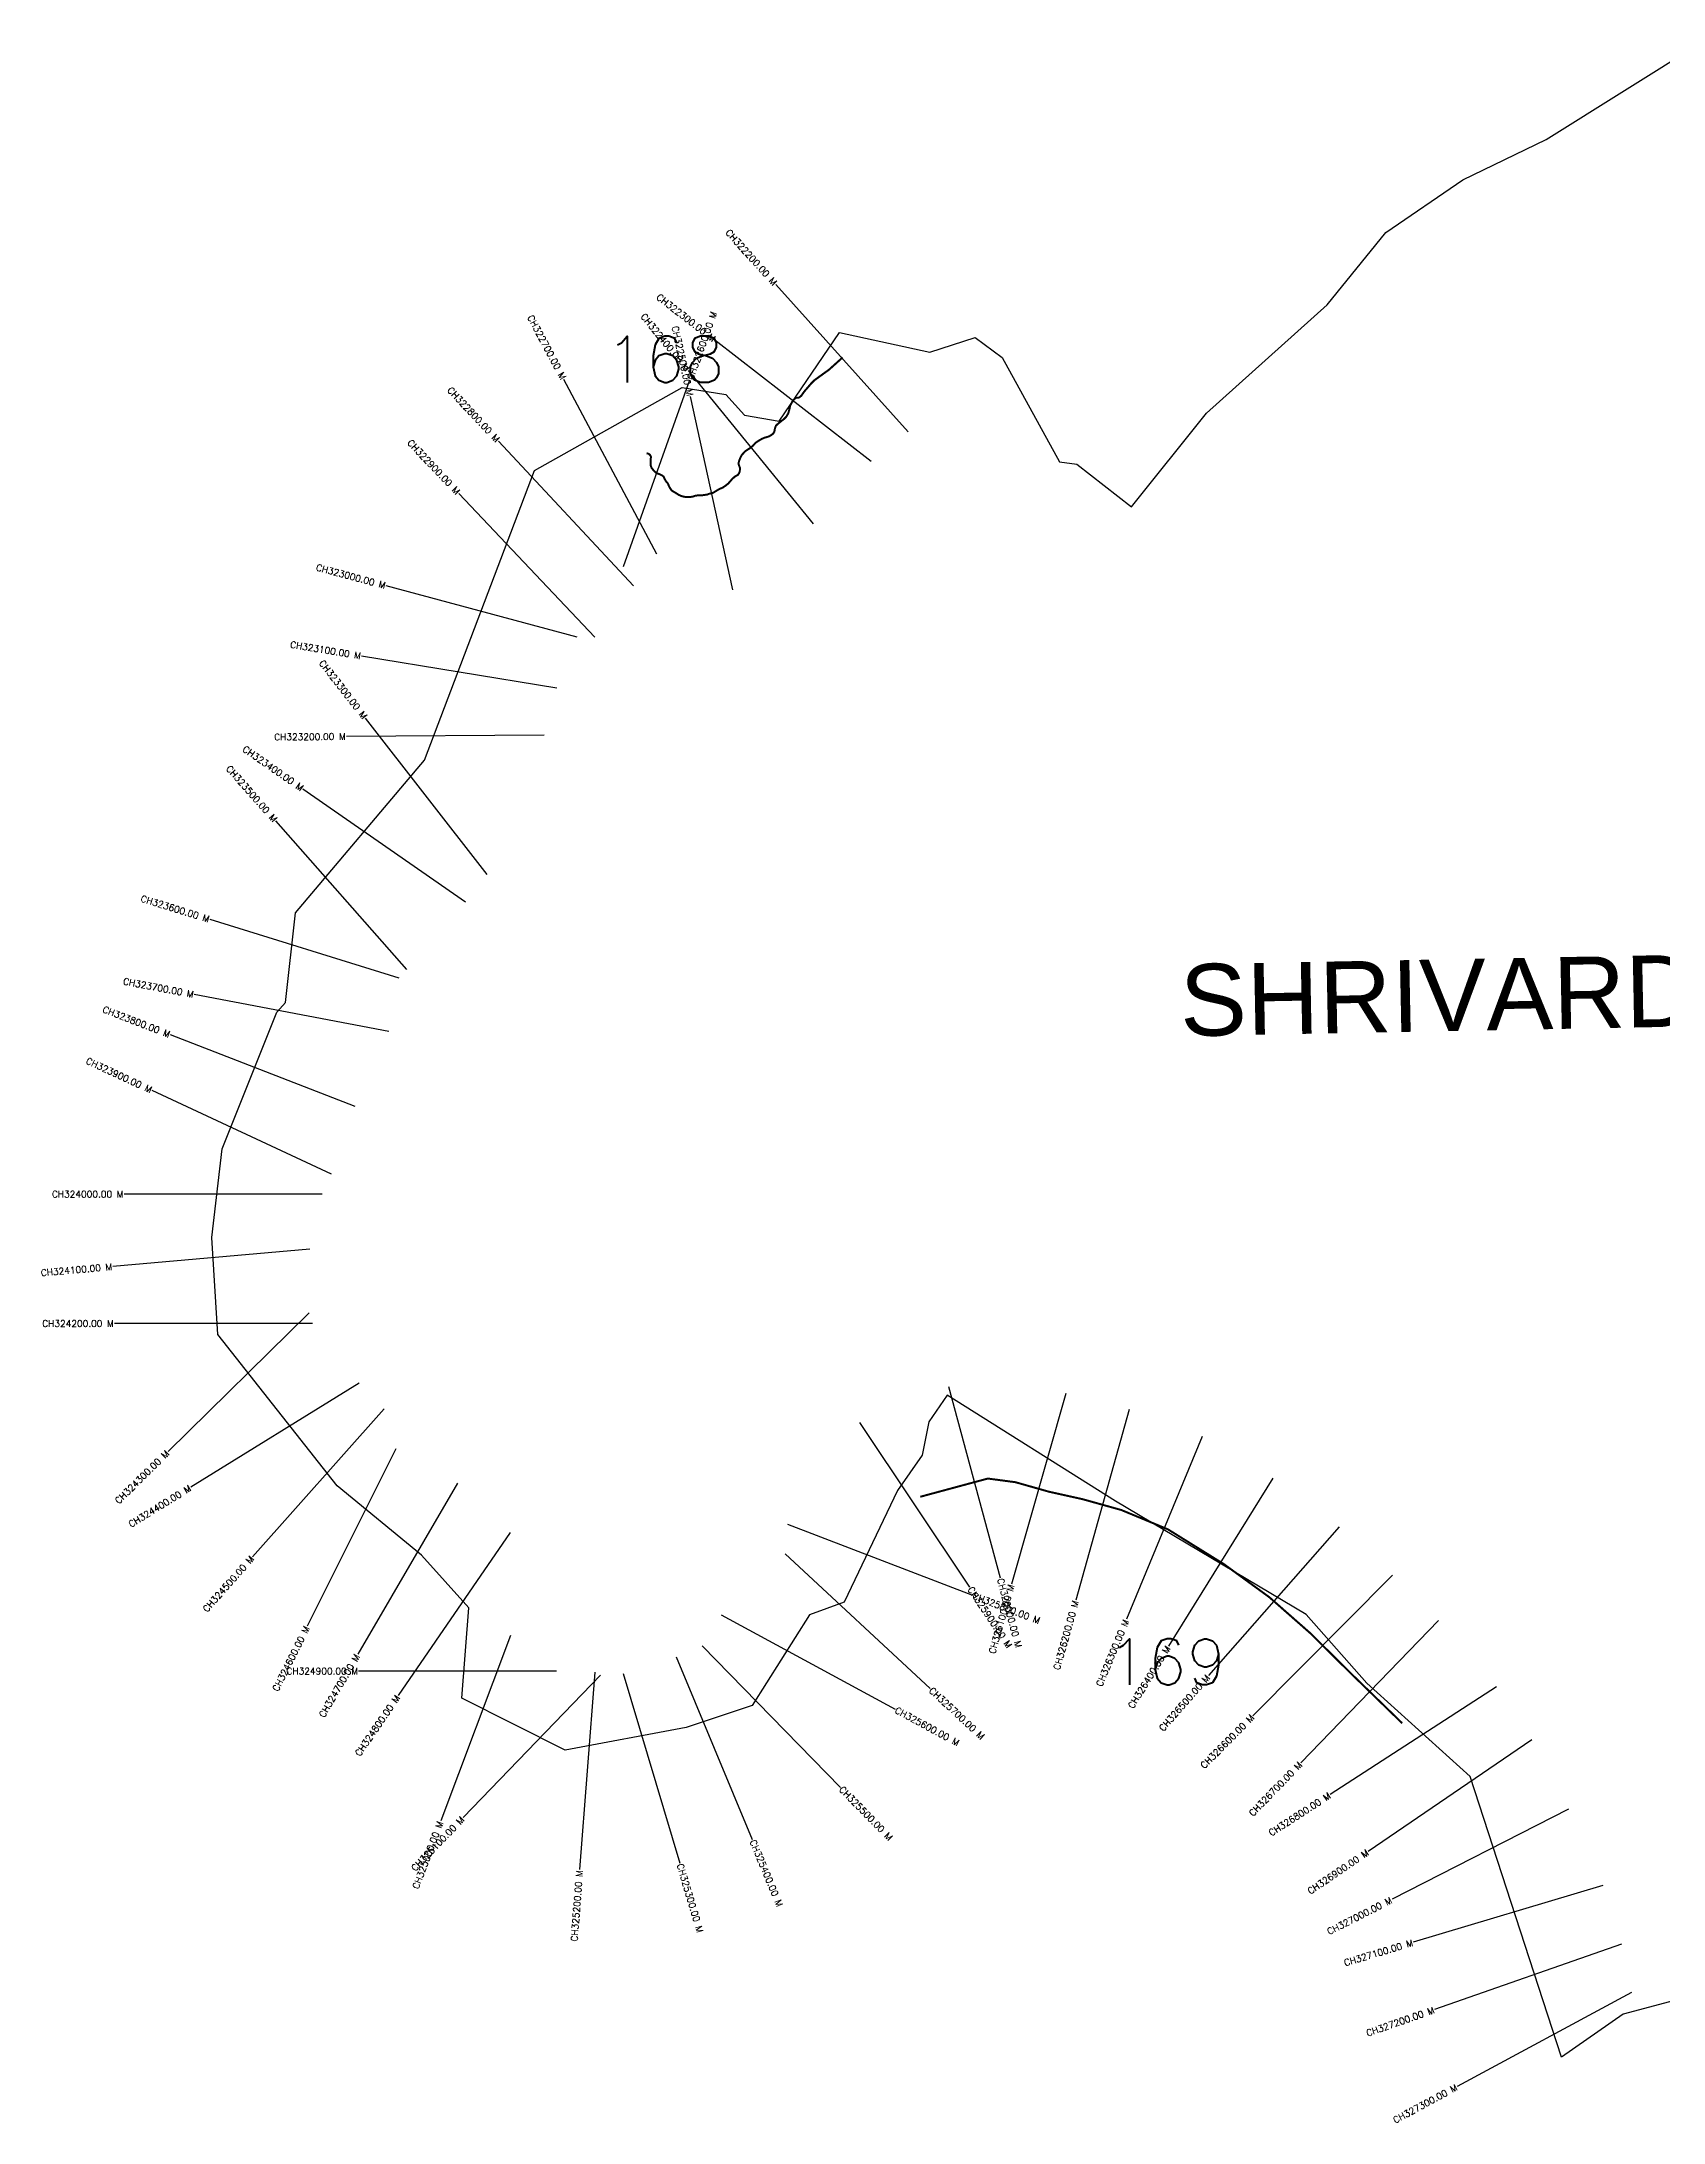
# Model space of a CAD drawing. Header units: metres. Extents: x 287032 to 291869, y 1996312 to 1999955.
# Drawn here: x 287032 to 289490, y 1996312 to 1999465 of the extents above; entities that cross this region are included whole.
import ezdxf
from ezdxf.enums import TextEntityAlignment as Align

# ---------------------------------------------------------------- set-up
doc = ezdxf.new("R2010")
doc.units = ezdxf.units.M
doc.header["$MEASUREMENT"] = 0
for name, color, linetype in [('CS', 134, 'Continuous'), ('CSMark', 6, 'Continuous'), ('NATURALLY PROTECTED', 3, 'Continuous'), ('village', 3, 'Continuous'), ('VILLAGE NAME', 250, 'Continuous')]:
    doc.layers.add(name, color=color, linetype=linetype)
doc.styles.get("Standard").update_dxf_attribs({"font": 'simplex.shx'})

msp = doc.modelspace()

# ---------------------------------------------------------------- linework, layer by layer
at = {"layer": 'CS'}
for p, q in [((288345.4, 1998873.5), (288144.8, 1999096.6)), ((288289.3, 1998828.1), (288052.4, 1999012.2)), ((287964.7, 1998687.9), (287823.8, 1998952.8)), ((287913.9, 1998669.4), (288014.6, 1998952)), ((288202.2, 1998733.7), (288012.4, 1998966)), ((288079.6, 1998633.7), (288015.4, 1998926.7)), ((287929.4, 1998640), (287724.5, 1998859.2)), ((287870.7, 1998562.1), (287664.4, 1998779.8)), ((287843.9, 1998562.2), (287554.2, 1998640)), ((287813, 1998484.8), (287517, 1998533.5)), ((287707.5, 1998202.8), (287523, 1998439.4)), ((287793.9, 1998413.7), (287494, 1998411.6)), ((287674.5, 1998160.4), (287428.2, 1998331.8)), ((287585.5, 1998058.8), (287386.9, 1998283.7)), ((287573.9, 1998045.6), (287287.3, 1998134.3)), ((287558.1, 1997964.6), (287263.3, 1998020.6)), ((287507.1, 1997851.2), (287227.3, 1997959.4)), ((287471.3, 1997748.4), (287199.4, 1997875.1)), ((287457.1, 1997718.3), (287157.1, 1997718.3)), ((287438.7, 1997634.8), (287139.8, 1997608.5)), ((287437.6, 1997538.6), (287223.7, 1997328.3)), ((287442.4, 1997522.1), (287142.4, 1997522.1)), ((287513.4, 1997432), (287258.1, 1997274.4)), ((288406.7, 1997426.6), (288484.9, 1997137)), ((288584.3, 1997416.1), (288502.3, 1997127.5)), ((287551.3, 1997392.9), (287351.8, 1997168.8)), ((288680.7, 1997392), (288599.8, 1997103.1)), ((288271.6, 1997372), (288438.6, 1997122.8)), ((288791.1, 1997351.2), (288676.5, 1997074)), ((287568.9, 1997332.1), (287434.8, 1997063.7)), ((288898.3, 1997288.1), (288740, 1997033.3)), ((287662.5, 1997280.1), (287511.2, 1997021.1)), ((288162.8, 1997218.4), (288442.8, 1997110.7)), ((287742.1, 1997205.8), (287572.4, 1996958.4)), ((288998.8, 1997214.3), (288800.8, 1996988.9)), ((288159.1, 1997173.4), (288378.8, 1996969.1)), ((289079.5, 1997140.9), (288868.1, 1996928)), ((288061.9, 1997080.7), (288325.7, 1996938)), ((289149.5, 1997072.1), (288940.8, 1996856.6)), ((287742.7, 1997049.3), (287637, 1996768.6)), ((288033.1, 1997033.9), (288242.8, 1996819.4)), ((287993.8, 1997017), (288109.3, 1996740.2)), ((287812.6, 1996995.6), (287512.6, 1996995.6)), ((287879.3, 1996989.5), (287670.9, 1996773.7)), ((287870.7, 1996994), (287847.6, 1996694.9)), ((287913.5, 1996992), (287999.2, 1996704.5)), ((289237.2, 1996971.5), (288985.3, 1996808.6)), ((289290.7, 1996891.4), (289042.8, 1996722.4)), ((289346.2, 1996786.2), (289079, 1996649.8)), ((289398.6, 1996670.8), (289111.2, 1996584.6)), ((289426.6, 1996582), (289143.5, 1996482.7)), ((289441.9, 1996508.7), (289177.9, 1996366.3))]:
    msp.add_line(p, q, dxfattribs=at)
at = {"layer": 'NATURALLY PROTECTED', "const_width": 3, "flags": 128}
for points in [[(288246.2, 1998986), (288225.6, 1998967.5), (288203.9, 1998951.8), (288201.4, 1998949.5), (288198.5, 1998946.5), (288191.9, 1998938.8), (288188.8, 1998935.3), (288185.9, 1998931.3), (288183.5, 1998927.9), (288180.5, 1998925.4), (288177.6, 1998924.8), (288175.7, 1998924.8), (288173, 1998922.9), (288169.9, 1998918.9), (288166.7, 1998913.2), (288165.6, 1998907.8), (288163.8, 1998901.3), (288160.9, 1998896.4), (288157.4, 1998892.7), (288153.6, 1998889.9), (288148.9, 1998886.1), (288145.2, 1998882.8), (288143.6, 1998878.6), (288142.7, 1998873.6), (288141, 1998870.8), (288139, 1998869), (288135.4, 1998866.8), (288132.6, 1998865.7), (288127.9, 1998864.4), (288123.5, 1998862.5), (288118.8, 1998859.7), (288114.3, 1998856.7), (288110.2, 1998852.2), (288105.9, 1998848.7), (288101.8, 1998846), (288098.8, 1998844.1), (288095.7, 1998840.8), (288093, 1998837.7), (288091, 1998833.6), (288089.1, 1998828.7), (288088.3, 1998825.2), (288089.2, 1998822.4), (288090.5, 1998818.7), (288090.5, 1998815.9), (288090.2, 1998812.9), (288088.9, 1998809.9), (288087, 1998807.7), (288082.9, 1998805.5), (288079.2, 1998802.3), (288075.7, 1998798.2), (288072.7, 1998794.8), (288069.1, 1998792), (288064.4, 1998788.7), (288059.1, 1998786.5), (288052.1, 1998782.3), (288049.2, 1998780.6), (288043.4, 1998779.3), (288040.9, 1998778.2), (288032.8, 1998777.1), (288031, 1998777.1), (288027.2, 1998777.1), (288022.4, 1998776.3), (288019.6, 1998775.3), (288015.5, 1998774.5), (288012, 1998774.3), (288006.5, 1998774.8), (288001.4, 1998776.1), (287997.7, 1998777.8), (287992.4, 1998781.2), (287987.1, 1998784.3), (287983.9, 1998789.1), (287981.1, 1998795.2), (287978.3, 1998798.6), (287976.3, 1998802), (287974.9, 1998805.4), (287972.4, 1998807.3), (287968.8, 1998809), (287964.1, 1998810.7), (287960.3, 1998814.1), (287956.8, 1998818.3), (287955, 1998822.7), (287955, 1998825.9), (287955, 1998829.8), (287955.4, 1998832.4), (287955.6, 1998835.7), (287954.7, 1998837.6), (287953, 1998839.4), (287950.9, 1998840.4), (287949, 1998840.8)], [(288363.9, 1997259.7), (288466.3, 1997287.3), (288507.9, 1997281.8), (288558.8, 1997267.4), (288609.7, 1997256.1), (288668.7, 1997239.6), (288739.2, 1997210.4), (288823.9, 1997157.8), (288893.1, 1997107.4), (288955.6, 1997052.5), (289014.5, 1996994.1), (289093.6, 1996917.3), (289094.3, 1996916.4)]]:
    msp.add_lwpolyline(points, dxfattribs=at)
at = {"layer": 'village', "color": 6}
msp.add_polyline3d([(289799, 1996574.4, 0), (289429.1, 1996475.9, 0), (289336, 1996410.4, 0), (289197.6, 1996836, 0), (289040.6, 1996977.1, 0), (288948.7, 1997081.2, 0), (288659.7, 1997253.1, 0), (288404.4, 1997413.4, 0), (288376.9, 1997373.3, 0), (288366.9, 1997322.6, 0), (288329.6, 1997269.4, 0), (288248.5, 1997100, 0), (288195.8, 1997080.6, 0), (288109.1, 1996943.2, 0), (288008.8, 1996909.9, 0), (287825.5, 1996875.9, 0), (287669.2, 1996954.4, 0), (287679.8, 1997091.5, 0), (287607.9, 1997171, 0), (287479.8, 1997276.3, 0), (287299.2, 1997505.4, 0), (287289.9, 1997652.5, 0), (287305.9, 1997787, 0), (287388.7, 1997994.1, 0), (287401.5, 1998008.7, 0), (287416.9, 1998144.6, 0), (287612.2, 1998376, 0), (287779, 1998814.6, 0), (288003.2, 1998940.4, 0), (288069.1, 1998930, 0), (288097.4, 1998898.4, 0), (288149.9, 1998889.4, 0), (288241.2, 1999023.9, 0), (288378.3, 1998993.9, 0), (288447.3, 1999016.4, 0), (288488, 1998985.7, 0), (288574.9, 1998828, 0), (288601.1, 1998824.5, 0), (288684.1, 1998759.6, 0), (288797.8, 1998901.7, 0), (288980.6, 1999065.6, 0), (289069.8, 1999175.1, 0), (289186.3, 1999255.2, 0), (289312.4, 1999316.4, 0), (289549.9, 1999464.5, 0)], dxfattribs=at)

# ---------------------------------------------------------------- texts
at = {"char_height": 70, "attachment_point": 1}
for s, insert in [('168', (287886.8, 1999018.2)), ('169', (288647.9, 1997044.6))]:
    msp.add_mtext_dynamic_manual_height_columns(s, width=95.172, gutter_width=1, heights=[0], dxfattribs=dict(at, insert=insert))
at = {"layer": 'CSMark'}
for s, rotation, p in [('CH322200.00 M', 311.9679, (288144.1, 1999097.3)), ('CH322300.00 M', 322.1523, (288051.6, 1999012.8)), ('CH322700.00 M', 298.0236, (287823.3, 1998953.6)), ('CH322400.00 M', 309.236, (288011.8, 1998966.8)), ('CH322500.00 M', 282.3578, (288015.2, 1998927.7)), ('CH322800.00 M', 313.0822, (287723.8, 1998859.9)), ('CH322900.00 M', 313.4525, (287663.7, 1998780.6)), ('CH323000.00 M', 344.9712, (287553.2, 1998640.3)), ('CH323100.00 M', 350.6492, (287516, 1998533.7)), ('CH323300.00 M', 307.9575, (287522.4, 1998440.2)), ('CH323200.00 M', 0.3954, (287493, 1998411.6)), ('CH323400.00 M', 325.1565, (287427.4, 1998332.3)), ('CH323500.00 M', 311.4584, (287386.3, 1998284.4)), ('CH323600.00 M', 342.797, (287286.3, 1998134.6)), ('CH323700.00 M', 349.2378, (287262.4, 1998020.8)), ('CH323800.00 M', 338.852, (287226.4, 1997959.8)), ('CH323900.00 M', 335.0217, (287198.5, 1997875.5)), ('CH324100.00 M', 5.0306, (287138.9, 1997608.4)), ('CH324300.00 M', 44.5041, (287223, 1997327.6)), ('CH324400.00 M', 31.6937, (287257.3, 1997273.9)), ('CH324500.00 M', 48.3161, (287351.2, 1997168.1)), ('CH326100.00 M', 74.1294, (288502, 1997126.5)), ('CH326200.00 M', 74.3454, (288599.5, 1997102.1)), ('CH324600.00 M', 63.4513, (287434.4, 1997062.8)), ('CH326300.00 M', 67.534, (288676.1, 1997073.1)), ('CH326400.00 M', 58.1517, (288739.5, 1997032.4)), ('CH324700.00 M', 59.7149, (287510.7, 1997020.2)), ('CH326500.00 M', 48.7058, (288800.1, 1996988.1)), ('CH324800.00 M', 55.5514, (287571.8, 1996957.6)), ('CH326600.00 M', 45.2043, (288867.4, 1996927.3)), ('CH326700.00 M', 45.9019, (288940.1, 1996855.9)), ('CH326800.00 M', 32.893, (288984.5, 1996808.1)), ('CH325100.00 M', 46.014, (287670.2, 1996772.9)), ('CH325000.00 M', 69.3757, (287636.6, 1996767.6)), ('CH326900.00 M', 34.2739, (289042, 1996721.9)), ('CH325200.00 M', 85.5943, (287847.5, 1996693.9)), ('CH327000.00 M', 27.051, (289078.1, 1996649.3)), ('CH327100.00 M', 16.6946, (289110.3, 1996584.3)), ('CH327200.00 M', 19.3238, (289142.6, 1996482.4)), ('CH327300.00 M', 28.3475, (289177, 1996365.8))]:
    msp.add_text(s, height=10, rotation=rotation, dxfattribs=at).set_placement(p, align=Align.MIDDLE_RIGHT)
for s, rotation, p in [('CH322600.00 M', 70.3949, (288014.9, 1998952.9)), ('CH326000.00 M', 285.1027, (288485.1, 1997136)), ('CH325900.00 M', 303.8331, (288439.2, 1997122)), ('CH325800.00 M', 338.9505, (288443.7, 1997110.3)), ('CH325700.00 M', 317.0869, (288379.5, 1996968.4)), ('CH325600.00 M', 331.5868, (288326.6, 1996937.5)), ('CH325500.00 M', 314.3586, (288243.5, 1996818.7)), ('CH325400.00 M', 292.6541, (288109.7, 1996739.3)), ('CH325300.00 M', 286.594, (287999.5, 1996703.5))]:
    msp.add_text(s, height=10, rotation=rotation, dxfattribs=at).set_placement(p, align=Align.MIDDLE_LEFT)
for s, p in [('CH324000.00 M', (287156.1, 1997718.3)), ('CH324200.00 M', (287141.4, 1997522.1)), ('CH324900.00 M', (287511.6, 1996995.6))]:
    msp.add_text(s, height=10, dxfattribs=at).set_placement(p, align=Align.MIDDLE_RIGHT)
at = {"layer": 'VILLAGE NAME', "insert": (288756.3, 1998066.2), "char_height": 108.748, "attachment_point": 1, "rotation": 1.1028}
msp.add_mtext_dynamic_manual_height_columns('{\\fArial|b0|i0|c0|p34;SHRIVARDHAN (MCI)}', width=1571.314, gutter_width=543.7, heights=[0], dxfattribs=at)

doc.saveas('drawing.dxf')
